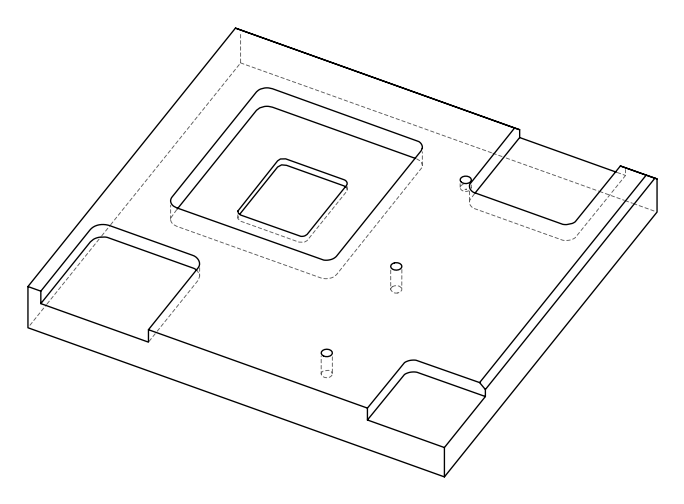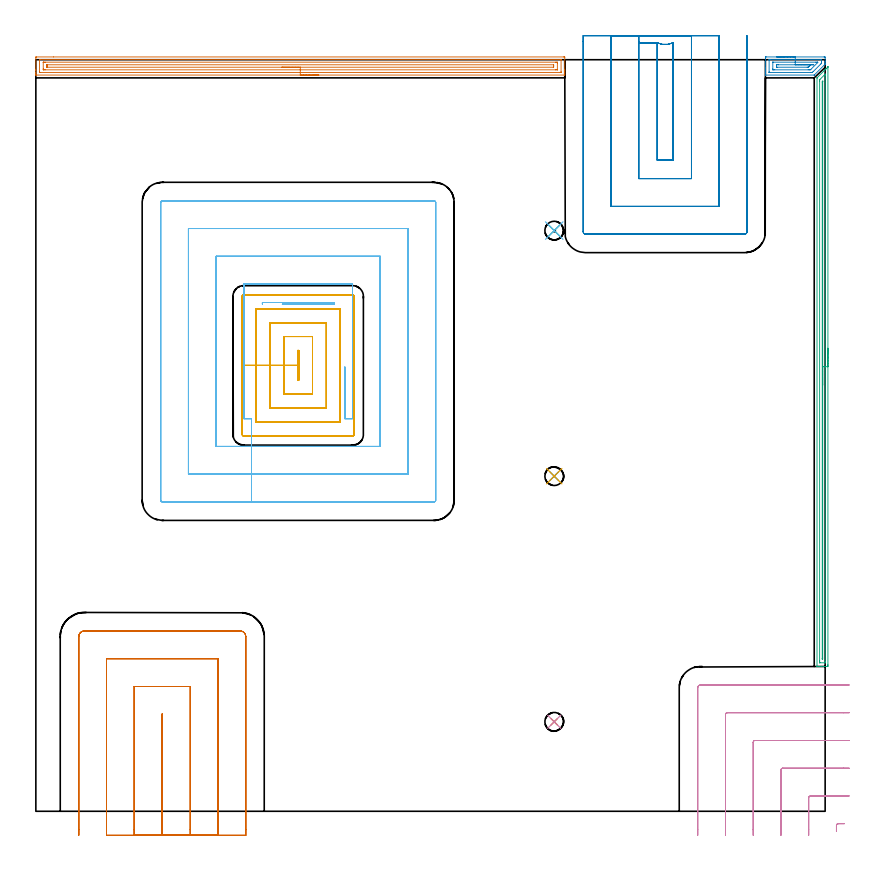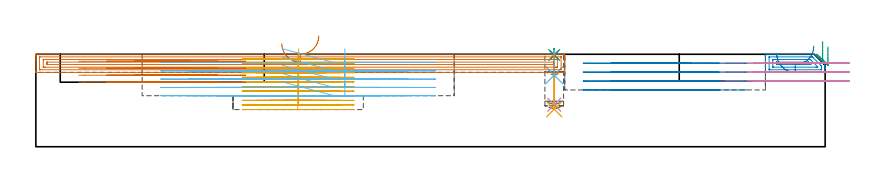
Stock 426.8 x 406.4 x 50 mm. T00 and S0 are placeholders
(PLAN: 14 operations, 5 tool changes, 80.4 min)
(1 SPOT_DRILL | STEP1POCKET | NXT0321_9005460120000 | 0.03 min | 5 mm3)
(2 SPOT_DRILL_1 | STEP1POCKET_1 | NXT0321_9005460120000 | 0.03 min | 2 mm3)
(3 SPOT_DRILL_2 | STEP1POCKET_2 | NXT0321_9005460120000 | 0.03 min | 0 mm3)
(4 DRILL_BLIND_HOLE_INTO_CENTER | STEP1POCKET | NXT0301_072 | 0.12 min | 2077 mm3)
(5 DRILL_BLIND_HOLE_INTO_CENTER_1 | STEP1POCKET_1 | NXT0301_072 | 0.13 min | 2268 mm3)
(6 DRILL_BLIND_HOLE_INTO_CENTER_2 | STEP1POCKET_2 | NXT0301_072 | 0.05 min | 802 mm3)
(7 AREA_MILL | FG_CHAMFER_SURFACE | UGT0205_001 | 9.36 min | 14013 mm3)
(8 AREA_MILL_1 | FG_CHAMFER_SURFACE_1 | UGT0205_001 | 1.19 min | 1830 mm3)
(9 AREA_MILL_2 | FG_CHAMFER_SURFACE_2 | UGT0205_001 | 7.86 min | 5636 mm3)
(10 MILL_CORNER_NOTCH_RECTANGULAR | CORNER_NOTCH_RECTANGULAR | UGT0201_136 | Follow Part, ap 5, ae 75% | 3.54 min | 88501 mm3)
(11 MILL_RECTANGULAR_POCKET | POCKET_RECTANGULAR_STRAIGHT | NXT0201_013 | Follow Part, ap 2.5, ae 75% | 20.18 min | 180911 mm3)
(12 MILL_RECTANGULAR_POCKET_1 | POCKET_RECTANGULAR_STRAIGHT_1 | UGT0201_136 | Follow Part, ap 5, ae 75% | 19.3 min | 553048 mm3)
(13 MILL_SLOT | SLOT_PARTIAL_RECTANGULAR | UGT0201_136 | Follow Part, ap 5, ae 75% | 9.44 min | 177977 mm3)
(14 MILL_SLOT_1 | SLOT_PARTIAL_RECTANGULAR_1 | UGT0201_136 | Follow Part, ap 5, ae 75% | 9.18 min | 216788 mm3)
(TOOL NXT0321_9005460120000 | NC Spot Drill, 142deg, 12mm, Carbide, Uncoated | D12 PA142 FL30 Z2)
(TOOL NXT0301_072 | Carbide Drill 10.1mm [860.1-1010-051A1-MM 2214] | D10.1 PA140 FL71 Z2)
(TOOL UGT0205_001 | Chamfer Mill 20 x 3 x 45 deg. | D20 FL50 Z2)
(TOOL UGT0201_136 | Carbide End Mill 20.0 | D20 FL30 Z4)
(TOOL NXT0201_013 | ENDMILL 10mm | D10 FL30 Z4)
(OP 1 SPOT_DRILL)
G17 G21 G94 G90
T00 M6
G54
G17 G0 G90 X280.3 Y48.4 S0 M3
G43 Z60. H0
G94 G81 G98 Z49.565 F250. R53.
G80
M5
M2
(OP 2 SPOT_DRILL_1)
G17 G21 G94 G90
T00 M6
G54
G17 G0 G90 X280.3 Y181.2 S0 M3
G43 Z60. H0
G94 G81 G98 Z49.565 F250. R53.
G80
M5
M2
(OP 3 SPOT_DRILL_2)
G17 G21 G94 G90
T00 M6
G54
G17 G0 G90 X280.3 Y314. S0 M3
G43 Z60. H0
G94 G81 G98 Z49.565 F250. R53.
G80
M5
M2
(OP 4 DRILL_BLIND_HOLE_INTO_CENTER)
G17 G21 G94 G90
T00 M6
G54
G17 G0 G90 X280.3 Y48.4 S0 M3
G43 Z60. H1
G94 G81 G98 Z22.7 F250. R52.
G80
M5
M2
(OP 5 DRILL_BLIND_HOLE_INTO_CENTER_1)
G17 G21 G94 G90
T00 M6
G54
G17 G0 G90 X280.3 Y181.2 S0 M3
G43 Z60. H1
G94 G81 G98 Z20.3 F250. R52.
G80
M5
M2
(OP 6 DRILL_BLIND_HOLE_INTO_CENTER_2)
G17 G21 G94 G90
T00 M6
G54
G17 G0 G90 X280.3 Y314. S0 M3
G43 Z60. H1
G94 G81 G98 Z38.7 F250. R52.
G80
M5
M2
(OP 7 AREA_MILL)
G17 G21 G94 G90
T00 M6
G54
G17 G0 G90 X153. Y398.1 S1061 M3
G43 Z60. H0
G94 G1 X152.962 Z59.128 F250.
X152.848 Z58.263
X152.659 Z57.412
X152.397 Z56.58
X152.063 Z55.774
X151.66 Z55.
X151.192 Z54.264
X150.66 Z53.572
X150.071 Z52.929
X149.428 Z52.339
X148.736 Z51.808
X148. Z51.34
X147.226 Z50.937
X146.42 Z50.603
X145.588 Z50.341
X144.736 Z50.152
X143.872 Z50.038
X143. Z50.
X0.163
X0.008 Y398.103 Z49.988
X0. Y398.115 Z49.976
Y398.452 Z49.648
Y398.82 Z49.279
Y399.465 Z48.629
Y400.672 Z47.425
Y401.233 Z46.861
Y407.418 Z40.679
X0.002 Y407.701 Z40.397
X0.01 Y407.892 Z40.206
X0.202 Y407.899 Z40.199
X9.509 Y407.9 Z40.2
X285.391
X285.8 Y407.896 Z40.202
X285.99 Y407.892 Z40.206
X286. Y407.699 Z40.399
Y401.233 Z46.861
Y400.672 Z47.425
Y400.349 Z47.747
Y399.788 Z48.308
Y399.465 Z48.629
Y398.82 Z49.279
Y398.452 Z49.648
X285.993 Y398.114 Z49.977
X285.991 Y398.103 Z49.988
X285.837 Y398.1 Z50.
X143.
Y399.514 Z48.586
X2.345 Y399.515 Z48.585
X2.01 Y399.523 Z48.577
X2.005 Y399.629 Z48.471
X2.001 Y399.856 Z48.244
Y406.041 Z42.059
X2.007 Y406.432 Z41.668
X2.01 Y406.479 Z41.621
X2.027 Y406.482 Z41.618
X2.079 Y406.484 Z41.616
X2.184 Y406.486 Z41.614
X2.395
X283.655 Y406.485 Z41.615
X283.99 Y406.477 Z41.623
X283.995 Y406.371 Z41.729
X283.999 Y406.144 Z41.956
Y399.959 Z48.141
X283.993 Y399.568 Z48.532
X283.99 Y399.521 Z48.579
X283.973 Y399.518 Z48.582
X283.921 Y399.515 Z48.585
X283.816 Y399.514 Z48.586
X283.605
X143.
Y400.928 Z47.172
X5.073 Y400.929 Z47.171
X4.487 Y400.93 Z47.17
X4.18 Y400.933 Z47.167
X4.079 Y400.936 Z47.164
X4.01 Y400.942 Z47.158
X4.006 Y401.054 Z47.046
X4.002 Y401.233 Z46.867
X4. Y401.411 Z46.689
X4.001 Y404.945 Z43.155
X4.004 Y405.005 Z43.095
X4.01 Y405.051 Z43.049
X4.015 Y405.065 Z43.035
X4.028 Y405.066 Z43.034
X4.18 Y405.069 Z43.031
X4.766 Y405.071 Z43.029
X5.073
X280.927
X281.513 Y405.07 Z43.03
X281.82 Y405.067 Z43.033
X281.921 Y405.065 Z43.035
X281.99 Y405.058 Z43.042
X281.994 Y404.946 Z43.154
X281.998 Y404.767 Z43.333
X282. Y404.589 Z43.511
X281.999 Y401.055 Z47.045
X281.996 Y400.995 Z47.105
X281.99 Y400.949 Z47.151
X281.985 Y400.935 Z47.165
X281.972 Y400.934 Z47.166
X281.82 Y400.931 Z47.169
X281.234 Y400.929 Z47.171
X280.927 Y400.928 Z47.172
X143.
Y402.343 Z45.757
X6.113
X6.06 Y402.344 Z45.756
X6.024 Y402.347 Z45.753
X6.01 Y402.35 Z45.75
X6.008 Y402.369 Z45.731
X6.003 Y402.568 Z45.532
X6. Y402.966 Z45.134
Y403. Z45.1
X6.005 Y403.425 Z44.675
X6.01 Y403.636 Z44.464
X6.016 Y403.651 Z44.449
X6.042 Y403.653 Z44.447
X6.1 Y403.656 Z44.444
X6.195 Y403.657 Z44.443
X279.887
X279.94 Y403.656 Z44.444
X279.976 Y403.653 Z44.447
X279.99 Y403.65 Z44.45
X279.992 Y403.631 Z44.469
X279.997 Y403.432 Z44.668
X280. Y403.034 Z45.066
Y403. Z45.1
X279.995 Y402.575 Z45.525
X279.99 Y402.364 Z45.736
X279.984 Y402.349 Z45.751
X279.958 Y402.347 Z45.753
X279.9 Y402.344 Z45.756
X279.805 Y402.343 Z45.757
X143.
X142.128 Z45.795
X141.264 Z45.909
X140.412 Z46.098
X139.58 Z46.36
X138.774 Z46.694
X138. Z47.097
X137.264 Z47.566
X136.572 Z48.097
X135.929 Z48.686
X135.34 Z49.329
X134.808 Z50.022
X134.34 Z50.757
X133.937 Z51.531
X133.603 Z52.337
X133.341 Z53.169
X133.152 Z54.021
X133.038 Z54.886
X133. Z55.757
G0 Z60.
M5
M2
(OP 8 AREA_MILL_1)
G17 G21 G94 G90
T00 M6
G54
G17 G0 G90 X400.65 Y407.9 S1061 M3
G43 Z60. H0
Z50.2
G94 G1 X400.688 Z49.329 F250.
X400.802 Z48.464
X400.991 Z47.612
X401.253 Z46.78
X401.587 Z45.974
X401.99 Z45.2
X402.458 Z44.464
X402.99 Z43.772
X403.579 Z43.129
X404.222 Z42.54
X404.914 Z42.009
X405.65 Z41.54
X406.424 Z41.137
X407.23 Z40.803
X408.062 Z40.541
X408.914 Z40.352
X409.778 Z40.238
X410.65 Z40.2
X426.227
X426.431 Y407.898 Z40.202
X426.798 Y407.891 Z40.205
X426.8 Y407.671 Z40.426
Y407.418 Z40.679
Y405.651 Z42.445
Y405.143 Z42.955
Y404.391 Z43.708
X426.799 Y404.167 Z43.928
X426.79 Y403.989 Z44.107
X426.717 Y403.916 Z44.183
X426.684 Y403.884 Z44.216
X420.912 Y398.112 Z49.987
X420.897 Y398.104 Z49.995
X420.887 Y398.1 Z50.
X394.628
X394.51 Y398.106 Z49.992
X394.5 Y398.377 Z49.722
Y399.089 Z49.01
Y399.842 Z48.257
Y400.349 Z47.747
Y400.603 Z47.494
Y401.233 Z46.864
Y401.486 Z46.611
Y402.116 Z45.978
Y407.103 Z40.994
X394.503 Y407.418 Z40.679
X394.508 Y407.891 Z40.206
X394.593 Y407.894 Z40.203
X395.073 Y407.9 Z40.2
X410.65
Y406.486 Z41.614
X424.496
X424.664 Y406.484 Z41.616
X424.748 Y406.481 Z41.619
X424.782 Y406.479 Z41.621
X424.79 Y406.458 Z41.642
X424.794 Y406.379 Z41.721
X424.799 Y406.185 Z41.915
Y405.651 Z42.449
X424.798 Y405.302 Z42.798
X424.79 Y404.767 Z43.333
X424.777 Y404.439 Z43.661
X424.447 Y404.098 Z44.002
X420.349 Y399.999 Z48.101
X419.996 Y399.65 Z48.45
X419.9 Y399.561 Z48.539
X419.838 Y399.521 Z48.579
X419.737 Y399.519 Z48.581
X419.527 Y399.516 Z48.584
X419.106 Y399.514 Z48.586
X419.057
X396.804
X396.636 Y399.516 Z48.584
X396.552 Y399.519 Z48.581
X396.518 Y399.521 Z48.579
X396.51 Y399.542 Z48.558
X396.506 Y399.621 Z48.479
X396.501 Y399.815 Z48.285
Y406. Z42.1
X396.507 Y406.352 Z41.748
X396.51 Y406.451 Z41.649
X396.52 Y406.479 Z41.621
X396.539 Y406.481 Z41.619
X396.643 Y406.483 Z41.617
X396.853 Y406.486 Z41.614
X396.902
X410.65
Y405.071 Z43.029
X421.777
X422.361 Y405.07 Z43.03
X422.667 Y405.067 Z43.033
X422.766 Y405.065 Z43.035
X422.79 Y405.054 Z43.046
X422.791 Y404.988 Z43.112
X422.79 Y404.902 Z43.198
X422.668 Y404.767 Z43.333
X419.106 Y401.206 Z46.894
X418.809 Y400.936 Z47.164
X418.52 Y400.931 Z47.169
X418.216 Y400.929 Z47.171
X417.632
X399.523
X398.939 Y400.93 Z47.17
X398.633 Y400.933 Z47.167
X398.534 Y400.935 Z47.165
X398.51 Y400.946 Z47.154
X398.505 Y401.012 Z47.088
X398.502 Y401.1 Z47.
X398.5 Y401.233 Z46.867
Y401.365 Z46.735
X398.501 Y404.899 Z43.201
X398.507 Y405.032 Z43.068
X398.51 Y405.065 Z43.035
X398.52 Y405.067 Z43.033
X398.557 Y405.07 Z43.03
X398.633 Y405.071 Z43.029
X410.65
Y403.657 Z44.443
X418.82 Y403.656 Z44.444
X419.106
X418.334 Y402.883 Z45.217
X418.216 Y402.765 Z45.335
X417.887 Y402.443 Z45.657
X417.803 Y402.364 Z45.736
X417.777 Y402.35 Z45.75
X417.739 Y402.347 Z45.753
X417.657 Y402.345 Z45.755
X417.326 Y402.343 Z45.757
X417.098
X401.075
X400.579 Y402.345 Z45.755
X400.523 Y402.348 Z45.752
X400.511 Y402.349 Z45.751
X400.508 Y402.363 Z45.737
X400.504 Y402.405 Z45.695
X400.501 Y402.574 Z45.526
X400.5 Y402.914 Z45.186
Y403. Z45.1
X400.504 Y403.399 Z44.701
X400.508 Y403.598 Z44.502
X400.51 Y403.643 Z44.457
X400.549 Y403.65 Z44.45
X400.646 Y403.653 Z44.447
X401.304 Y403.657 Z44.443
X401.532
X410.65
X411.522 Z44.481
X412.386 Z44.595
X413.238 Z44.783
X414.07 Z45.046
X414.876 Z45.38
X415.65 Z45.782
X416.386 Z46.251
X417.078 Z46.782
X417.721 Z47.372
X418.31 Z48.015
X418.842 Z48.707
X419.31 Z49.443
X419.713 Z50.217
X420.047 Z51.023
X420.309 Z51.855
X420.498 Z52.706
X420.612 Z53.571
X420.65 Z54.443
G0 Z60.
M5
M2
(OP 9 AREA_MILL_2)
G17 G21 G94 G90
T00 M6
G54
G17 G0 G90 X428.3 Y250.4 S1061 M3
G43 Z60. H0
Z54.1
G94 G1 Y250.362 Z53.228 F250.
Y250.248 Z52.364
Y250.059 Z51.512
Y249.797 Z50.68
Y249.463 Z49.874
Y249.06 Z49.1
Y248.592 Z48.364
Y248.06 Z47.672
Y247.471 Z47.029
Y246.828 Z46.44
Y246.136 Z45.908
Y245.4 Z45.44
Y244.626 Z45.037
Y243.82 Z44.703
Y242.988 Z44.441
Y242.136 Z44.252
Y241.272 Z44.138
Y240.4 Z44.1
Y79.456
X428.299 Y78.903 Z44.101
X428.296 Y78.568 Z44.102
X428.293 Y78.31 Z44.104
X427.969 Y78.3 Z44.427
X426.223 Z46.172
X424.783 Z47.613
X423.604 Z48.79
X422.632 Z49.767
X422.516 Z49.876
X422.506 Z49.886
X422.403 Y78.31 Z49.988
X422.4 Y78.456 Z50.
Y396.544
X422.405 Y396.595 Z49.991
X422.425 Y396.623 Z49.972
X422.562 Y396.763 Z49.837
X426.223 Y400.425 Z46.173
X426.358 Y400.559 Z46.04
X426.521 Y400.722 Z45.877
X426.659 Y400.861 Z45.736
X426.804 Y401.005 Z45.594
X426.948 Y401.149 Z45.45
X427.096 Y401.298 Z45.299
X427.25 Y401.451 Z45.148
X427.375 Y401.576 Z45.023
X427.532 Y401.735 Z44.863
X428.05 Y402.251 Z44.349
X428.223 Y402.424 Z44.175
X428.293 Y402.492 Z44.105
X428.297 Y402.493 Z44.101
X428.299 Y402.492 Z44.099
X428.3 Y240.4 Z44.1
X426.886 Z45.514
X426.885 Y80.902 Z45.515
X426.884 Y80.687 Z45.516
X426.88 Y80.349 Z45.52
X426.879 Y80.315 Z45.521
X426.828 Y80.31 Z45.572
X426.728 Y80.304 Z45.672
X426.601 Y80.301 Z45.799
X423.982 Z48.418
X423.856 Y80.307 Z48.544
X423.832 Y80.31 Z48.568
X423.821 Y80.319 Z48.579
X423.819 Y80.345 Z48.581
X423.816 Y80.471 Z48.584
X423.815 Y80.687 Z48.585
X423.814 Y81.365 Z48.586
X423.815 Y394.759 Z48.585
X423.818 Y395.433 Z48.582
X423.821 Y395.543 Z48.579
X423.825 Y395.564 Z48.575
X423.844 Y395.586 Z48.556
X423.903 Y395.652 Z48.497
X426.578 Y398.328 Z45.822
X426.677 Y398.424 Z45.723
X426.846 Y398.584 Z45.554
X426.879 Y398.614 Z45.521
X426.882 Y398.547 Z45.518
X426.884 Y398.328 Z45.516
X426.885 Y398.13 Z45.515
X426.886 Y240.4 Z45.514
X425.472 Z46.928
X425.471 Y83.24 Z46.929
X425.469 Y82.472 Z46.931
X425.467 Y82.352 Z46.933
X425.465 Y82.315 Z46.935
X425.433 Y82.31 Z46.967
X425.35 Y82.305 Z47.05
X425.294 Y82.306 Z47.106
X425.251 Y82.31 Z47.149
X425.235 Y82.319 Z47.165
X425.234 Y82.348 Z47.166
X425.23 Y82.472 Z47.17
X425.229 Y82.595 Z47.171
Y393.991
X425.236 Y394.525 Z47.164
X425.268 Y394.56 Z47.132
X425.35 Y394.649 Z47.05
X425.404 Y394.704 Z46.996
X425.46 Y394.759 Z46.94
X425.464 Y394.76 Z46.936
X425.47 Y394.674 Z46.93
X425.471 Y394.636 Z46.929
X425.472 Y240.4 Z46.928
Y239.528 Z46.967
Y238.664 Z47.08
Y237.812 Z47.269
Y236.98 Z47.532
Y236.174 Z47.865
Y235.4 Z48.268
Y234.664 Z48.737
Y233.972 Z49.268
Y233.329 Z49.857
Y232.74 Z50.501
Y232.208 Z51.193
Y231.74 Z51.928
Y231.337 Z52.702
Y231.003 Z53.508
Y230.741 Z54.34
Y230.552 Z55.192
Y230.438 Z56.057
Y230.4 Z56.928
G0 Z60.
M5
M2
(OP 10 MILL_CORNER_NOTCH_RECTANGULAR)
G17 G21 G94 G90
T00 M6
G54
G17 G0 G90 X437.224 Y-6.7 S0 M3
G43 Z60. H0
Z45.2
G94 G1 X434.224 F250.
X433.894
G3 X432.9 Y-7.694 R1.
G1 Y-7.924
Y-10.924
G0 Z60.
X439.8 Y8.3
Z45.2
G1 X436.8
X418.894 F500.
G3 X417.9 Y7.306 R1.
G1 Y-10.
Y-13. F250.
G0 Z60.
X439.8 Y23.3
Z45.2
G1 X436.8
X403.895 F500.
G3 X402.9 Y22.305 R1.
G1 Y-10.
Y-13. F250.
G0 Z60.
X439.8 Y38.3
Z45.2
G1 X436.8
X388.895 F500.
G3 X387.9 Y37.305 R1.
G1 Y-10.
Y-13. F250.
G0 Z60.
X439.8 Y53.3
Z45.2
G1 X436.8
X373.895 F500.
G3 X372.9 Y52.305 R1.
G1 Y-10.
Y-13. F250.
G0 Z60.
X439.8 Y68.3
Z45.2
G1 X436.8
X359.4 F500.
G3 X357.9 Y66.8 R1.5
G1 Y-10.
Y-13. F250.
G0 Z60.
X437.224 Y-6.7
Z40.4
G1 X434.224
X433.894
G3 X432.9 Y-7.694 R1.
G1 Y-7.924
Y-10.924
G0 Z60.
X439.8 Y8.3
Z40.4
G1 X436.8
X418.894 F500.
G3 X417.9 Y7.306 R1.
G1 Y-10.
Y-13. F250.
G0 Z60.
X439.8 Y23.3
Z40.4
G1 X436.8
X403.895 F500.
G3 X402.9 Y22.305 R1.
G1 Y-10.
Y-13. F250.
G0 Z60.
X439.8 Y38.3
Z40.4
G1 X436.8
X388.895 F500.
G3 X387.9 Y37.305 R1.
G1 Y-10.
Y-13. F250.
G0 Z60.
X439.8 Y53.3
Z40.4
G1 X436.8
X373.895 F500.
G3 X372.9 Y52.305 R1.
G1 Y-10.
Y-13. F250.
G0 Z60.
X439.8 Y68.3
Z40.4
G1 X436.8
X359.4 F500.
G3 X357.9 Y66.8 R1.5
G1 Y-10.
Y-13. F250.
G0 Z60.
X437.224 Y-6.7
Z35.6
G1 X434.224
X433.894
G3 X432.9 Y-7.694 R1.
G1 Y-7.924
Y-10.924
G0 Z60.
X439.8 Y8.3
Z35.6
G1 X436.8
X418.894 F500.
G3 X417.9 Y7.306 R1.
G1 Y-10.
Y-13. F250.
G0 Z60.
X439.8 Y23.3
Z35.6
G1 X436.8
X403.895 F500.
G3 X402.9 Y22.305 R1.
G1 Y-10.
Y-13. F250.
G0 Z60.
X439.8 Y38.3
Z35.6
G1 X436.8
X388.895 F500.
G3 X387.9 Y37.305 R1.
G1 Y-10.
Y-13. F250.
G0 Z60.
X439.8 Y53.3
Z35.6
G1 X436.8
X373.895 F500.
G3 X372.9 Y52.305 R1.
G1 Y-10.
Y-13. F250.
G0 Z60.
X439.8 Y68.3
Z35.6
G1 X436.8
X359.4 F500.
G3 X357.9 Y66.8 R1.5
G1 Y-10.
Y-13. F250.
G0 Z60.
M5
M2
(OP 11 MILL_RECTANGULAR_POCKET)
G17 G21 G94 G90
T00 M6
G54
G17 G0 G90 X142.1 Y237.305 S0 M3
G43 Z60. H0
Z53.
G94 G1 Y249.2 Z49.813 F250.
X141.6 Z49.679
Y241.1 Z47.508
Y233. F500.
X142.1
Y249.2
X141.6
Y241.1
X134.1
Y225.5
X149.6
Y256.7
X134.1
Y241.1
X126.6
Y218.
X157.1
Y264.2
X126.6
Y241.1
X119.1
Y210.5
X164.6
Y271.7
X119.1
Y241.1
X111.6
Y203.7
G3 X112.3 Y203. R0.7
G1 X171.4
G3 X172.1 Y203.7 R0.7
G1 Y278.5
G3 X171.4 Y279.2 R0.7
G1 X112.3
G3 X111.6 Y278.5 R0.7
G1 Y241.1
Y240.1
G0 X142.1 Y237.305 Z50.508
G1 Y249.2 Z47.321 F250.
X141.6 Z47.187
Y241.1 Z45.017
Y233. F500.
X142.1
Y249.2
X141.6
Y241.1
X134.1
Y225.5
X149.6
Y256.7
X134.1
Y241.1
X126.6
Y218.
X157.1
Y264.2
X126.6
Y241.1
X119.1
Y210.5
X164.6
Y271.7
X119.1
Y241.1
X111.6
Y203.7
G3 X112.3 Y203. R0.7
G1 X171.4
G3 X172.1 Y203.7 R0.7
G1 Y278.5
G3 X171.4 Y279.2 R0.7
G1 X112.3
G3 X111.6 Y278.5 R0.7
G1 Y241.1
Y240.1
G0 X142.1 Y237.305 Z48.017
G1 Y249.2 Z44.829 F250.
X141.6 Z44.695
Y241.1 Z42.525
Y233. F500.
X142.1
Y249.2
X141.6
Y241.1
X134.1
Y225.5
X149.6
Y256.7
X134.1
Y241.1
X126.6
Y218.
X157.1
Y264.2
X126.6
Y241.1
X119.1
Y210.5
X164.6
Y271.7
X119.1
Y241.1
X111.6
Y203.7
G3 X112.3 Y203. R0.7
G1 X171.4
G3 X172.1 Y203.7 R0.7
G1 Y278.5
G3 X171.4 Y279.2 R0.7
G1 X112.3
G3 X111.6 Y278.5 R0.7
G1 Y241.1
Y240.1
G0 X142.1 Y237.305 Z45.525
G1 Y249.2 Z42.338 F250.
X141.6 Z42.204
Y241.1 Z40.033
Y233. F500.
X142.1
Y249.2
X141.6
Y241.1
X134.1
Y225.5
X149.6
Y256.7
X134.1
Y241.1
X126.6
Y218.
X157.1
Y264.2
X126.6
Y241.1
X119.1
Y210.5
X164.6
Y271.7
X119.1
Y241.1
X111.6
Y203.7
G3 X112.3 Y203. R0.7
G1 X171.4
G3 X172.1 Y203.7 R0.7
G1 Y278.5
G3 X171.4 Y279.2 R0.7
G1 X112.3
G3 X111.6 Y278.5 R0.7
G1 Y241.1
Y240.1
G0 X142.1 Y237.305 Z43.033
G1 Y249.2 Z39.846 F250.
X141.6 Z39.712
Y241.1 Z37.542
Y233. F500.
X142.1
Y249.2
X141.6
Y241.1
X134.1
Y225.5
X149.6
Y256.7
X134.1
Y241.1
X126.6
Y218.
X157.1
Y264.2
X126.6
Y241.1
X119.1
Y210.5
X164.6
Y271.7
X119.1
Y241.1
X111.6
Y203.7
G3 X112.3 Y203. R0.7
G1 X171.4
G3 X172.1 Y203.7 R0.7
G1 Y278.5
G3 X171.4 Y279.2 R0.7
G1 X112.3
G3 X111.6 Y278.5 R0.7
G1 Y241.1
Y240.1
G0 X142.1 Y237.305 Z40.542
G1 Y249.2 Z37.354 F250.
X141.6 Z37.22
Y241.1 Z35.05
Y233. F500.
X142.1
Y249.2
X141.6
Y241.1
X134.1
Y225.5
X149.6
Y256.7
X134.1
Y241.1
X126.6
Y218.
X157.1
Y264.2
X126.6
Y241.1
X119.1
Y210.5
X164.6
Y271.7
X119.1
Y241.1
X111.6
Y203.7
G3 X112.3 Y203. R0.7
G1 X171.4
G3 X172.1 Y203.7 R0.7
G1 Y278.5
G3 X171.4 Y279.2 R0.7
G1 X112.3
G3 X111.6 Y278.5 R0.7
G1 Y241.1
Y240.1
G0 X142.1 Y237.305 Z38.05
G1 Y249.2 Z34.863 F250.
X141.6 Z34.729
Y241.1 Z32.558
Y233. F500.
X142.1
Y249.2
X141.6
Y241.1
X134.1
Y225.5
X149.6
Y256.7
X134.1
Y241.1
X126.6
Y218.
X157.1
Y264.2
X126.6
Y241.1
X119.1
Y210.5
X164.6
Y271.7
X119.1
Y241.1
X111.6
Y203.7
G3 X112.3 Y203. R0.7
G1 X171.4
G3 X172.1 Y203.7 R0.7
G1 Y278.5
G3 X171.4 Y279.2 R0.7
G1 X112.3
G3 X111.6 Y278.5 R0.7
G1 Y241.1
Y240.1
G0 X142.1 Y237.305 Z35.558
G1 Y249.2 Z32.371 F250.
X141.6 Z32.237
Y241.1 Z30.067
Y233. F500.
X142.1
Y249.2
X141.6
Y241.1
X134.1
Y225.5
X149.6
Y256.7
X134.1
Y241.1
X126.6
Y218.
X157.1
Y264.2
X126.6
Y241.1
X119.1
Y210.5
X164.6
Y271.7
X119.1
Y241.1
X111.6
Y203.7
G3 X112.3 Y203. R0.7
G1 X171.4
G3 X172.1 Y203.7 R0.7
G1 Y278.5
G3 X171.4 Y279.2 R0.7
G1 X112.3
G3 X111.6 Y278.5 R0.7
G1 Y241.1
Y240.1
G0 X142.1 Y237.305 Z33.067
G1 Y249.2 Z29.879 F250.
X141.6 Z29.745
Y241.1 Z27.575
Y233. F500.
X142.1
Y249.2
X141.6
Y241.1
X134.1
Y225.5
X149.6
Y256.7
X134.1
Y241.1
X126.6
Y218.
X157.1
Y264.2
X126.6
Y241.1
X119.1
Y210.5
X164.6
Y271.7
X119.1
Y241.1
X111.6
Y203.7
G3 X112.3 Y203. R0.7
G1 X171.4
G3 X172.1 Y203.7 R0.7
G1 Y278.5
G3 X171.4 Y279.2 R0.7
G1 X112.3
G3 X111.6 Y278.5 R0.7
G1 Y241.1
Y240.1
G0 X142.1 Y237.305 Z30.575
G1 Y249.2 Z27.388 F250.
X141.6 Z27.254
Y241.1 Z25.083
Y233. F500.
X142.1
Y249.2
X141.6
Y241.1
X134.1
Y225.5
X149.6
Y256.7
X134.1
Y241.1
X126.6
Y218.
X157.1
Y264.2
X126.6
Y241.1
X119.1
Y210.5
X164.6
Y271.7
X119.1
Y241.1
X111.6
Y203.7
G3 X112.3 Y203. R0.7
G1 X171.4
G3 X172.1 Y203.7 R0.7
G1 Y278.5
G3 X171.4 Y279.2 R0.7
G1 X112.3
G3 X111.6 Y278.5 R0.7
G1 Y241.1
Y240.1
G0 X142.1 Y237.305 Z28.083
G1 Y249.2 Z24.896 F250.
X141.6 Z24.762
Y241.1 Z22.592
Y233. F500.
X142.1
Y249.2
X141.6
Y241.1
X134.1
Y225.5
X149.6
Y256.7
X134.1
Y241.1
X126.6
Y218.
X157.1
Y264.2
X126.6
Y241.1
X119.1
Y210.5
X164.6
Y271.7
X119.1
Y241.1
X111.6
Y203.7
G3 X112.3 Y203. R0.7
G1 X171.4
G3 X172.1 Y203.7 R0.7
G1 Y278.5
G3 X171.4 Y279.2 R0.7
G1 X112.3
G3 X111.6 Y278.5 R0.7
G1 Y241.1
Y240.1
G0 X142.1 Y237.305 Z25.592
G1 Y249.2 Z22.404 F250.
X141.6 Z22.27
Y241.1 Z20.1
Y233. F500.
X142.1
Y249.2
X141.6
Y241.1
X134.1
Y225.5
X149.6
Y256.7
X134.1
Y241.1
X126.6
Y218.
X157.1
Y264.2
X126.6
Y241.1
X119.1
Y210.5
X164.6
Y271.7
X119.1
Y241.1
X111.6
Y203.7
G3 X112.3 Y203. R0.7
G1 X171.4
G3 X172.1 Y203.7 R0.7
G1 Y278.5
G3 X171.4 Y279.2 R0.7
G1 X112.3
G3 X111.6 Y278.5 R0.7
G1 Y241.1
Y240.1
G0 Z60.
M5
M2
(OP 12 MILL_RECTANGULAR_POCKET_1)
G17 G21 G94 G90
T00 M6
G54
G17 G0 G90 X133.284 Y274.2 S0 M3
G43 Z60. H0
Z53.
G94 G1 X161.2 Z45.52 F250.
Y275.1 F500.
X122.5
Y274.2
G0 X167.1 Y240.216 Z53.
G1 Y212.3 Z45.52 F250.
X171.2 F500.
Y285.1
X112.5
Y212.3
X116.6
Y197.3
X186.2
Y300.1
X97.5
Y197.3
X116.6
Y182.3
X201.2
Y315.1
X82.5
Y182.3
X116.6
Y167.3
X215.3
G3 X216.2 Y168.2 R0.9
G1 Y329.2
G3 X215.3 Y330.1 R0.9
G1 X68.4
G3 X67.5 Y329.2 R0.9
G1 Y168.2
G3 X68.4 Y167.3 R0.9
G1 X116.6
X117.6
G0 X133.284 Y274.2 Z48.52
G1 X161.2 Z41.04 F250.
Y275.1 F500.
X122.5
Y274.2
G0 X167.1 Y240.216 Z48.52
G1 Y212.3 Z41.04 F250.
X171.2 F500.
Y285.1
X112.5
Y212.3
X116.6
Y197.3
X186.2
Y300.1
X97.5
Y197.3
X116.6
Y182.3
X201.2
Y315.1
X82.5
Y182.3
X116.6
Y167.3
X215.3
G3 X216.2 Y168.2 R0.9
G1 Y329.2
G3 X215.3 Y330.1 R0.9
G1 X68.4
G3 X67.5 Y329.2 R0.9
G1 Y168.2
G3 X68.4 Y167.3 R0.9
G1 X116.6
X117.6
G0 X133.284 Y274.2 Z44.04
G1 X161.2 Z36.56 F250.
Y275.1 F500.
X122.5
Y274.2
G0 X167.1 Y240.216 Z44.04
G1 Y212.3 Z36.56 F250.
X171.2 F500.
Y285.1
X112.5
Y212.3
X116.6
Y197.3
X186.2
Y300.1
X97.5
Y197.3
X116.6
Y182.3
X201.2
Y315.1
X82.5
Y182.3
X116.6
Y167.3
X215.3
G3 X216.2 Y168.2 R0.9
G1 Y329.2
G3 X215.3 Y330.1 R0.9
G1 X68.4
G3 X67.5 Y329.2 R0.9
G1 Y168.2
G3 X68.4 Y167.3 R0.9
G1 X116.6
X117.6
G0 X133.284 Y274.2 Z39.56
G1 X161.2 Z32.08 F250.
Y275.1 F500.
X122.5
Y274.2
G0 X167.1 Y240.216 Z39.56
G1 Y212.3 Z32.08 F250.
X171.2 F500.
Y285.1
X112.5
Y212.3
X116.6
Y197.3
X186.2
Y300.1
X97.5
Y197.3
X116.6
Y182.3
X201.2
Y315.1
X82.5
Y182.3
X116.6
Y167.3
X215.3
G3 X216.2 Y168.2 R0.9
G1 Y329.2
G3 X215.3 Y330.1 R0.9
G1 X68.4
G3 X67.5 Y329.2 R0.9
G1 Y168.2
G3 X68.4 Y167.3 R0.9
G1 X116.6
X117.6
G0 X133.284 Y274.2 Z35.08
G1 X161.2 Z27.6 F250.
Y275.1 F500.
X122.5
Y274.2
G0 X167.1 Y240.216 Z35.08
G1 Y212.3 Z27.6 F250.
X171.2 F500.
Y285.1
X112.5
Y212.3
X116.6
Y197.3
X186.2
Y300.1
X97.5
Y197.3
X116.6
Y182.3
X201.2
Y315.1
X82.5
Y182.3
X116.6
Y167.3
X215.3
G3 X216.2 Y168.2 R0.9
G1 Y329.2
G3 X215.3 Y330.1 R0.9
G1 X68.4
G3 X67.5 Y329.2 R0.9
G1 Y168.2
G3 X68.4 Y167.3 R0.9
G1 X116.6
X117.6
G0 Z60.
M5
M2
(OP 13 MILL_SLOT)
G17 G21 G94 G90
T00 M6
G54
G17 G0 G90 X68.5 Y-13. S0 M3
G43 Z60. H0
Z46.225
G94 G1 Y-10. F250.
Y52.5 F500.
X68.2
Y-10.
Y-13. F250.
X83.5
Y-10.
Y67.5 F500.
X53.2
Y-10.
Y-13. F250.
X98.5
Y-10.
Y82.5 F500.
X38.2
Y-10.
Y-13. F250.
X113.5
Y-10.
Y94.5 F500.
G3 X110.5 Y97.5 R3.
G1 X26.2
G3 X23.2 Y94.5 R3.
G1 Y-10.
Y-13. F250.
G0 X68.5 Z42.45
G1 Y-10.
Y52.5 F500.
X68.2
Y-10.
Y-13. F250.
X83.5
Y-10.
Y67.5 F500.
X53.2
Y-10.
Y-13. F250.
X98.5
Y-10.
Y82.5 F500.
X38.2
Y-10.
Y-13. F250.
X113.5
Y-10.
Y94.5 F500.
G3 X110.5 Y97.5 R3.
G1 X26.2
G3 X23.2 Y94.5 R3.
G1 Y-10.
Y-13. F250.
G0 X68.5 Z38.675
G1 Y-10.
Y52.5 F500.
X68.2
Y-10.
Y-13. F250.
X83.5
Y-10.
Y67.5 F500.
X53.2
Y-10.
Y-13. F250.
X98.5
Y-10.
Y82.5 F500.
X38.2
Y-10.
Y-13. F250.
X113.5
Y-10.
Y94.5 F500.
G3 X110.5 Y97.5 R3.
G1 X26.2
G3 X23.2 Y94.5 R3.
G1 Y-10.
Y-13. F250.
G0 X68.5 Z34.9
G1 Y-10.
Y52.5 F500.
X68.2
Y-10.
Y-13. F250.
X83.5
Y-10.
Y67.5 F500.
X53.2
Y-10.
Y-13. F250.
X98.5
Y-10.
Y82.5 F500.
X38.2
Y-10.
Y-13. F250.
X113.5
Y-10.
Y94.5 F500.
G3 X110.5 Y97.5 R3.
G1 X26.2
G3 X23.2 Y94.5 R3.
G1 Y-10.
Y-13. F250.
G0 Z60.
M5
M2
(OP 14 MILL_SLOT_1)
G17 G21 G94 G90
T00 M6
G54
G17 G0 G90 X326. Y419.4 S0 M3
G43 Z60. H0
Z45.175
G94 G1 Y416.4 F250.
Y415.53 F500.
X336.
G3 X344.5 Y415.53 R10.
G1 Y352.1
X336.
Y415.53
X326.
Y342.1
X354.5
Y416.4
Y419.4 F250.
X311.
Y416.4
Y327.1 F500.
X369.5
Y416.4
Y419.4 F250.
X296.
Y416.4
Y313.3 F500.
G3 X297.2 Y312.1 R1.2
G1 X383.3
G3 X384.5 Y313.3 R1.2
G1 Y416.4
Y419.4 F250.
G0 X326. Z40.35
G1 Y416.4
Y415.53 F500.
X336.
G3 X344.5 Y415.53 R10.
G1 Y352.1
X336.
Y415.53
X326.
Y342.1
X354.5
Y416.4
Y419.4 F250.
X311.
Y416.4
Y327.1 F500.
X369.5
Y416.4
Y419.4 F250.
X296.
Y416.4
Y313.3 F500.
G3 X297.2 Y312.1 R1.2
G1 X383.3
G3 X384.5 Y313.3 R1.2
G1 Y416.4
Y419.4 F250.
G0 X326. Z35.525
G1 Y416.4
Y415.53 F500.
X336.
G3 X344.5 Y415.53 R10.
G1 Y352.1
X336.
Y415.53
X326.
Y342.1
X354.5
Y416.4
Y419.4 F250.
X311.
Y416.4
Y327.1 F500.
X369.5
Y416.4
Y419.4 F250.
X296.
Y416.4
Y313.3 F500.
G3 X297.2 Y312.1 R1.2
G1 X383.3
G3 X384.5 Y313.3 R1.2
G1 Y416.4
Y419.4 F250.
G0 X326. Z30.7
G1 Y416.4
Y415.53 F500.
X336.
G3 X344.5 Y415.53 R10.
G1 Y352.1
X336.
Y415.53
X326.
Y342.1
X354.5
Y416.4
Y419.4 F250.
X311.
Y416.4
Y327.1 F500.
X369.5
Y416.4
Y419.4 F250.
X296.
Y416.4
Y313.3 F500.
G3 X297.2 Y312.1 R1.2
G1 X383.3
G3 X384.5 Y313.3 R1.2
G1 Y416.4
Y419.4 F250.
G0 Z60.
M5
M2
